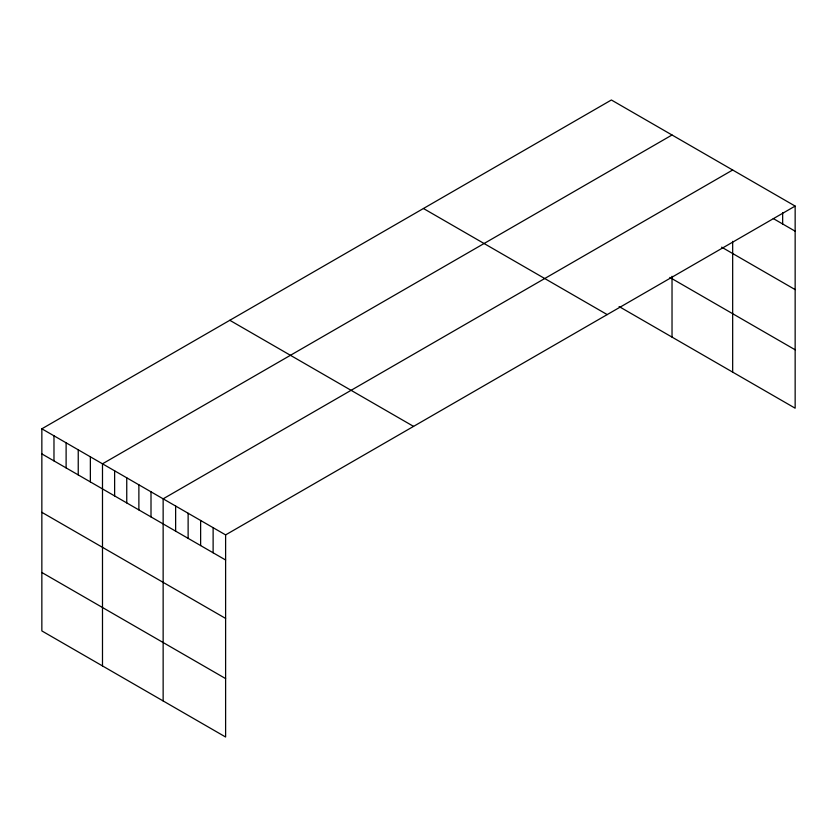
<?xml version="1.0" encoding="UTF-8"?>
<svg xmlns="http://www.w3.org/2000/svg" width="837" height="837" viewBox="0 0 837 837"><rect width="100%" height="100%" fill="white"/><g stroke="black" fill="none" stroke-linecap="round" stroke-linejoin="round"><path stroke-width="1.26" d="M41.85 428.806L225.613 534.895L225.613 737.01L41.85 630.92L41.85 428.806L611.387 99.99L795.15 206.08L795.15 408.194L619.098 306.551M672.027 134.998L102.491 463.813L102.491 665.928M732.668 170.016L163.142 498.831L163.142 700.935M225.613 534.895L795.15 206.08M773.283 218.562L795.15 231.179M721.64 247.156L795.15 289.602M669.82 277.424L795.15 349.782M423.438 208.497L607.202 314.597M229.798 320.289L413.562 426.389M41.85 453.905L225.613 559.995M41.85 512.317L225.613 618.417M41.85 572.498L225.613 678.598M782.658 212.671L782.658 223.971M732.668 241.359L732.668 372.12M672.027 276.294L672.027 337.112M213.121 527.687L213.121 552.786M200.629 520.468L200.629 545.567M188.126 513.259L188.126 538.358M175.634 506.04L175.634 531.139M151.005 491.821L151.005 516.921M138.879 484.822L138.879 509.921M126.753 477.822L126.753 502.922M114.627 470.812L114.627 495.912M90.365 456.814L90.365 481.913M78.239 449.814L78.239 474.914M66.113 442.804L66.113 467.904M53.976 435.805L53.976 460.905"/></g></svg>
